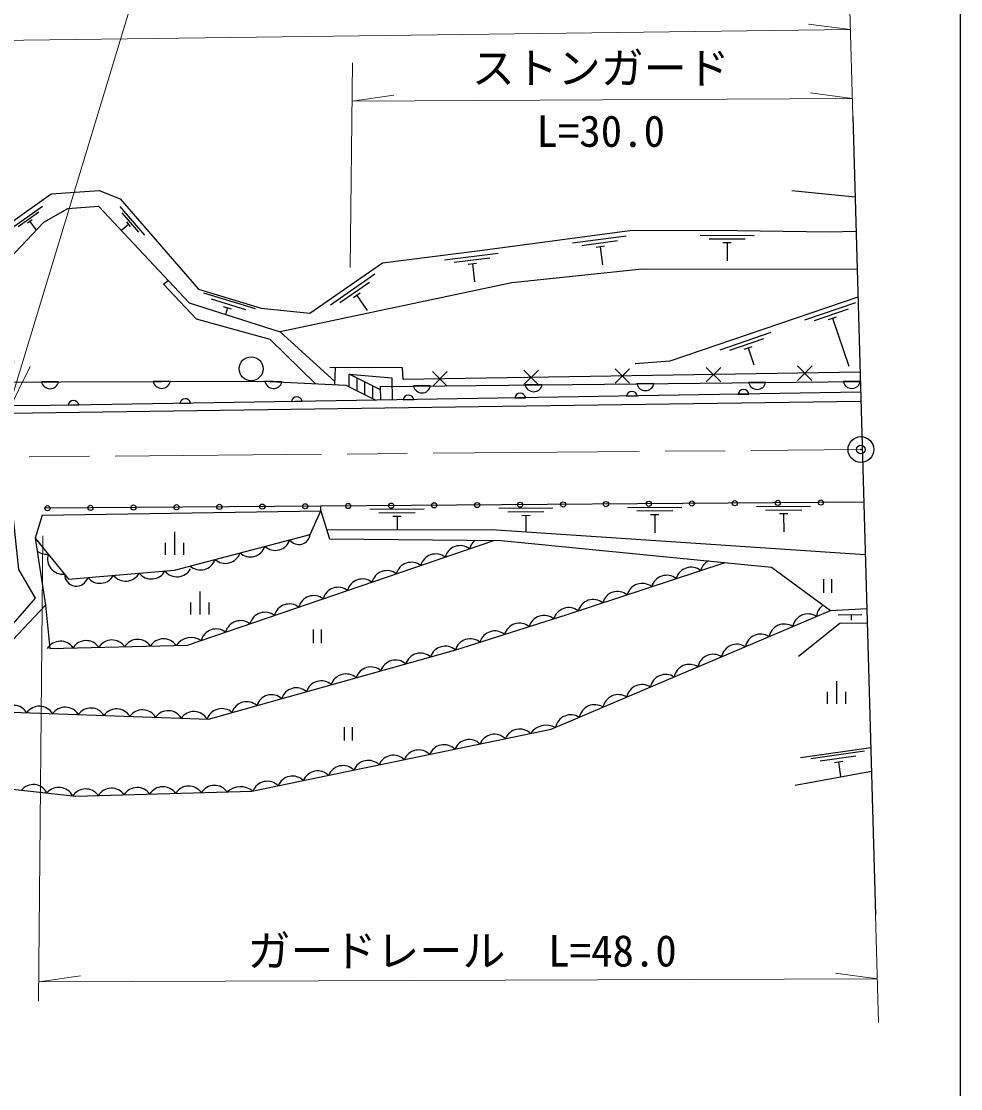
# Model space of a CAD drawing. Units: millimetres, scale not verified. Extents: x 40000 to 680000, y 20000 to 380000.
# Drawn here: x 524342 to 579000, y 249888 to 311995 of the extents above; entities that cross this region are included whole.
import ezdxf
from ezdxf.enums import TextEntityAlignment as Align

# ---------------------------------------------------------------- set-up
doc = ezdxf.new("R2010")
doc.units = ezdxf.units.MM
doc.header["$LTSCALE"] = 1000
doc.header["$PDMODE"] = 32
doc.header["$PDSIZE"] = 500
doc.linetypes.add('CHAIN', pattern=[18.5, 12, -1.5, 3.5, -1.5])
for name, color, linetype, lineweight in [('M-BGD', 7, 'Continuous', 25), ('M-BMK', 2, 'CHAIN', 13), ('M-BMK-OTRS', 5, 'Continuous', 25), ('M-BMK-SRVR', 3, 'Continuous', 25), ('M-STR-HTXT', 7, 'Continuous', 13), ('M-TTL-BAND', 7, 'Continuous', 25)]:
    doc.layers.add(name, color=color, linetype=linetype, lineweight=lineweight)
doc.layers.add('M-OTRS', color=6, linetype='Continuous')
doc.styles.add('ＭＳ ゴシック', font='')
doc.styles.get('ＭＳ ゴシック').set_extended_font_data('MS Gothic')

# ---------------------------------------------------------------- blocks, each defined once
blk = doc.blocks.new('open_arrow')
at = {"color": 0, "linetype": 'Continuous', "lineweight": -2}
blk.add_lwpolyline([(7.5, 1.25), (0, 0), (7.5, -1.25)], dxfattribs=at)

msp = doc.modelspace()

# ---------------------------------------------------------------- linework, layer by layer
at = {"layer": 'M-BGD'}
for p, q in [((572855, 301757), (569171, 302131)), ((525567, 301226), (523769, 299950)), ((531532, 299555), (530087, 301221)), ((525353, 300894), (524154, 300043)), ((531180, 299736), (530217, 300847)), ((524978, 300448), (524699, 300249)), ((524839, 300348), (525203, 299835)), ((530587, 300195), (530161, 299826)), ((530700, 300066), (530475, 300325)), ((559531, 299497), (556409, 299079)), ((566987, 299523), (563837, 299534)), ((559039, 299220), (556957, 298941)), ((558269, 298905), (557783, 298840)), ((558026, 298872), (558165, 297831)), ((566461, 299315), (564361, 299322)), ((565655, 299108), (565165, 299110)), ((565410, 299109), (565406, 298059)), ((552096, 298495), (548971, 298101)), ((551602, 298221), (549518, 297959)), ((550829, 297912), (550343, 297851)), ((550586, 297882), (550718, 296840)), ((544916, 297279), (542327, 295484)), ((544604, 296807), (542878, 295611)), ((537973, 295257), (534960, 296176)), ((537410, 295209), (535401, 295822)), ((544062, 296176), (543660, 295897)), ((543861, 296036), (544459, 295173)), ((569924, 294617), (572906, 295632)), ((536579, 295243), (536110, 295386)), ((536344, 295315), (536231, 294942)), ((570488, 294587), (572477, 295264)), ((571318, 294648), (571782, 294806)), ((571550, 294727), (572500, 291934)), ((565001, 292887), (567983, 293902)), ((565565, 292858), (567553, 293534)), ((566395, 292918), (566859, 293076)), ((566627, 292997), (566965, 292003)), ((570347, 291097), (569501, 291943)), ((569509, 291102), (570350, 291943)), ((542611, 291859), (542573, 290853)), ((545250, 290545), (543417, 291459)), ((549119, 290770), (548273, 291616)), ((548280, 290775), (549121, 291616)), ((554428, 290853), (553583, 291699)), ((553590, 290858), (554431, 291699)), ((559733, 290933), (558888, 291779)), ((558895, 290938), (559736, 291779)), ((558983, 291355), (558982, 291356)), ((558983, 291355), (558983, 291356)), ((565037, 291014), (564191, 291860)), ((564199, 291019), (565040, 291860)), ((526506, 291026), (525515, 291023)), ((533006, 291047), (532015, 291044)), ((539505, 291009), (538515, 291059)), ((543867, 291235), (543867, 290500)), ((544317, 291010), (544317, 290275)), ((544767, 290786), (544767, 290051)), ((548153, 290786), (547162, 290776)), ((554653, 290853), (553662, 290843)), ((561152, 290921), (560162, 290910)), ((567652, 290988), (566661, 290978)), ((573161, 291045), (572170, 291035)), ((553056, 290086), (553682, 290096)), ((559555, 290193), (560181, 290203)), ((566054, 290299), (566680, 290310)), ((527059, 289665), (527685, 289675)), ((533558, 289770), (534184, 289780)), ((540058, 289874), (540683, 289884)), ((546557, 289979), (547183, 289990)), ((525555, 283254), (541763, 283504)), ((547773, 283608), (544623, 283585)), ((547249, 283394), (545149, 283379)), ((555272, 283662), (552123, 283639)), ((554749, 283448), (552649, 283433)), ((553946, 283232), (553456, 283229)), ((553701, 283230), (553707, 282280)), ((562772, 283715), (559622, 283693)), ((562249, 283502), (560149, 283487)), ((561445, 283286), (560955, 283282)), ((561200, 283284), (561208, 282234)), ((570272, 283769), (567122, 283747)), ((569749, 283555), (567649, 283540)), ((568945, 283340), (568455, 283336)), ((568700, 283338), (568708, 282288)), ((546446, 283178), (545956, 283175)), ((546201, 283176), (546208, 282399)), ((533269, 280957), (533269, 282285)), ((532736, 280957), (532736, 281654)), ((533803, 280957), (533803, 281654)), ((571025, 279526), (571025, 278743)), ((571491, 279526), (571491, 278743)), ((534740, 277483), (534740, 278812)), ((534207, 277483), (534207, 278180)), ((535273, 277483), (535273, 278180)), ((571879, 277454), (573258, 277482)), ((572651, 277158), (572645, 277470)), ((541329, 276600), (541329, 275817)), ((541795, 276600), (541795, 275817)), ((571793, 272278), (571793, 273607)), ((571260, 272278), (571260, 272975)), ((572326, 272278), (572326, 272975)), ((543123, 270924), (543123, 270142)), ((543590, 270924), (543590, 270142)), ((569684, 269152), (573770, 269741)), ((573397, 269525), (570278, 269087)), ((572907, 269244), (570827, 268952)), ((572139, 268924), (571654, 268856)), ((569371, 267542), (573809, 268357)), ((571896, 268890), (572013, 268056))]:
    msp.add_line(p, q, dxfattribs=at)
for points in [[(509716, 292868), (510540, 292930), (514849, 294515), (518122, 295058), (520794, 296630), (521350, 297006), (523270, 299788), (523844, 300374), (526068, 301954), (528877, 302160), (530096, 301674), (534657, 296410), (538295, 295301), (541127, 295021), (545354, 297951), (551174, 298684), (559889, 299851), (566004, 299830), (571340, 299744), (572911, 299788)], [(507479, 291586), (510782, 292237), (513849, 292944), (518010, 294245), (520637, 295039), (525656, 300311), (527050, 301105), (528833, 301245), (534100, 295617), (539412, 293934), (542581, 291029)], [(378470, 300468), (389325, 294643), (395613, 292784), (405929, 291024), (410918, 290400), (421420, 289322), (428006, 289179), (452083, 289262), (479597, 289118), (523607, 289191), (552341, 289594), (573194, 289897)], [(572975, 297561), (560476, 297580), (552891, 296777), (539412, 293934)], [(541466, 290909), (538819, 293488), (534540, 294655), (532606, 296695), (532880, 296920)], [(573021, 295936), (562081, 292214), (560069, 292072)], [(573179, 290416), (545027, 289954), (526045, 289649), (500110, 289559), (473535, 289661), (466283, 289884), (465560, 292370), (457450, 293813), (456044, 293667)], [(468656, 289811), (468706, 291474), (483617, 291589), (496877, 291503), (507855, 291589), (514844, 290988), (538406, 291065), (543225, 290820), (544964, 289953)], [(573146, 291572), (546567, 291159), (546516, 291840), (542297, 291860)], [(543417, 290724), (543417, 291459), (545898, 291245), (545919, 289969)], [(545260, 289958), (545247, 290756), (573161, 291045)], [(573362, 284010), (541761, 283783), (525682, 283664)], [(457852, 272139), (454146, 278124), (450406, 282997), (461653, 283074), (477753, 283114), (496602, 283306), (514861, 283578), (523817, 283616), (524171, 280096), (525143, 278422), (522660, 275591), (520296, 273871), (520190, 272490), (519681, 271847), (519247, 267630)], [(525555, 283254), (525141, 281924), (527089, 279542), (533245, 280059), (541143, 282131), (541763, 283504), (541761, 283783)], [(541763, 283504), (542270, 281886), (552270, 281780), (567988, 280243), (571422, 277705)], [(573449, 280959), (551706, 282414), (542113, 282388)], [(525141, 281924), (525745, 278014), (525993, 275510), (534009, 275692), (551839, 281785)], [(521033, 271886), (535226, 271398), (549624, 275423), (556039, 277454), (565295, 280506)], [(525745, 278014), (522866, 274972), (521073, 273718), (521033, 271886), (520409, 271283), (520111, 267726), (527516, 266910), (537751, 267194), (555179, 270801), (571422, 277705), (573539, 277828)], [(573563, 276972), (571970, 276962), (569572, 275032)]]:
    msp.add_lwpolyline(points, dxfattribs=at)
for centre, radius in [((537713, 291776), 700), ((528363, 283684), 150), ((530863, 283703), 150), ((533363, 283721), 150), ((535863, 283740), 150), ((538363, 283758), 150), ((540863, 283776), 150), ((543363, 283795), 150), ((545863, 283812), 150), ((548363, 283830), 150), ((550863, 283848), 150), ((553363, 283866), 150), ((555863, 283884), 150), ((558362, 283902), 150), ((560862, 283920), 150), ((563362, 283938), 150), ((565862, 283956), 150), ((568362, 283974), 150), ((570862, 283992), 150), ((525863, 283666), 150)]:
    msp.add_circle(centre, radius, dxfattribs=at)
for centre, radius, start, end in [((526010, 291122), 505, 191.35748, 349.01567), ((532510, 291143), 505, 191.35748, 349.01567), ((539015, 291132), 505, 188.26284, 345.92103), ((547657, 290879), 505, 191.76462, 349.42281), ((554156, 290946), 505, 191.76462, 349.42281), ((560656, 291013), 505, 191.76462, 349.42281), ((567156, 291081), 505, 191.76462, 349.42281), ((572665, 291138), 505, 191.76462, 349.42281), ((540371, 289825), 318, 10.81176, 171.02949), ((546871, 289930), 318, 10.83142, 171.04915), ((553370, 290036), 318, 10.83142, 171.04915), ((559869, 290143), 318, 10.83142, 171.04915), ((566368, 290250), 318, 10.83142, 171.04915), ((527373, 289616), 318, 10.81176, 171.02949), ((533872, 289720), 318, 10.81176, 171.02949), ((540497, 282199), 649, 215.38614, 354.01192), ((537666, 281730), 898, 228.10457, 341.29349), ((539117, 282111), 898, 228.10457, 341.29349), ((549870, 280589), 898, 52.27138, 165.4603), ((551289, 281074), 898, 126.51294, 165.4603), ((525812, 281884), 898, 231.75413, 275.87174), ((526762, 280723), 898, 162.68281, 275.87174), ((536215, 281350), 898, 228.10457, 341.29349), ((548450, 280104), 898, 52.27138, 165.4603), ((533403, 280569), 898, 218.21452, 331.40344), ((534764, 280969), 898, 228.10457, 341.29349), ((547031, 279619), 898, 52.27138, 165.4603), ((563313, 279332), 898, 51.65796, 164.84689), ((564737, 279801), 898, 117.16638, 164.84689), ((527546, 279821), 692, 179.27616, 344.51982), ((528919, 280192), 898, 218.21452, 331.40344), ((530414, 280318), 898, 218.21452, 331.40344), ((531909, 280443), 898, 218.21452, 331.40344), ((544192, 278649), 898, 52.27138, 165.4603), ((545612, 279134), 898, 52.27138, 165.4603), ((561888, 278862), 898, 51.65796, 164.84689), ((542773, 278164), 898, 52.27138, 165.4603), ((560464, 278392), 898, 51.65796, 164.84689), ((541353, 277679), 898, 52.27138, 165.4603), ((557615, 277452), 898, 51.65796, 164.84689), ((559039, 277922), 898, 51.65796, 164.84689), ((539934, 277194), 898, 52.27138, 165.4603), ((556190, 276983), 898, 51.65796, 164.84689), ((571384, 277338), 772, 119.18897, 178.26225), ((537095, 276224), 898, 52.27138, 165.4603), ((538514, 276709), 898, 52.27138, 165.4603), ((554755, 276528), 898, 50.96798, 164.1569), ((570116, 276613), 898, 56.43485, 169.62378), ((535676, 275739), 898, 52.27138, 165.4603), ((551894, 275623), 898, 50.96798, 164.1569), ((553324, 276076), 898, 50.96798, 164.1569), ((568735, 276026), 898, 56.43485, 169.62378), ((526614, 275029), 898, 34.70868, 147.8976), ((528114, 275063), 898, 34.70868, 147.8976), ((529614, 275098), 898, 34.70868, 147.8976), ((531113, 275132), 898, 34.70868, 147.8976), ((532613, 275166), 898, 34.70868, 147.8976), ((534226, 275074), 1063, 56.94979, 145.38724), ((550464, 275170), 898, 50.96798, 164.1569), ((567355, 275439), 898, 56.43485, 169.62378), ((547566, 274334), 898, 49.02406, 162.21299), ((549011, 274738), 898, 49.02406, 162.21299), ((564594, 274266), 898, 56.43485, 169.62378), ((565974, 274852), 898, 56.43485, 169.62378), ((546121, 273930), 898, 49.02406, 162.21299), ((563213, 273679), 898, 56.43485, 169.62378), ((543232, 273123), 898, 49.02406, 162.21299), ((544677, 273527), 898, 49.02406, 162.21299), ((561833, 273092), 898, 56.43485, 169.62378), ((541788, 272719), 898, 49.02406, 162.21299), ((560452, 272505), 898, 56.43485, 169.62378), ((538898, 271911), 898, 49.02406, 162.21299), ((540343, 272315), 898, 49.02406, 162.21299), ((559072, 271918), 898, 56.43485, 169.62378), ((523891, 271293), 898, 31.43603, 144.62495), ((525390, 271242), 898, 31.43603, 144.62495), ((526889, 271190), 898, 31.43603, 144.62495), ((528388, 271138), 898, 31.43603, 144.62495), ((537454, 271507), 898, 49.02406, 162.21299), ((557692, 271331), 898, 56.43485, 169.62378), ((529887, 271087), 898, 31.43603, 144.62495), ((531386, 271035), 898, 31.43603, 144.62495), ((532885, 270984), 898, 31.43603, 144.62495), ((534384, 270932), 898, 31.43603, 144.62495), ((536006, 271091), 910, 49.40907, 160.08385), ((556311, 270745), 898, 56.43485, 169.62378), ((553340, 269915), 898, 45.09893, 158.28786), ((554906, 269890), 1143, 62.85063, 144.60065), ((550402, 269307), 898, 45.09893, 158.28786), ((551871, 269611), 898, 45.09893, 158.28786), ((547465, 268699), 898, 45.09893, 158.28786), ((548934, 269003), 898, 45.09893, 158.28786), ((544527, 268091), 898, 45.09893, 158.28786), ((545996, 268395), 898, 45.09893, 158.28786), ((541589, 267483), 898, 45.09893, 158.28786), ((543058, 267787), 898, 45.09893, 158.28786), ((538652, 266875), 898, 45.09893, 158.28786), ((540120, 267179), 898, 45.09893, 158.28786), ((525033, 266686), 898, 27.12198, 140.3109), ((526524, 266522), 898, 27.12198, 140.3109), ((528086, 266431), 898, 34.99275, 148.18167), ((529585, 266473), 898, 34.99275, 148.18167), ((531084, 266514), 898, 34.99275, 148.18167), ((532584, 266556), 898, 34.99275, 148.18167), ((534083, 266597), 898, 34.99275, 148.18167), ((535583, 266639), 898, 34.99275, 148.18167), ((537099, 266292), 1163, 51.91805, 132.15301)]:
    msp.add_arc(centre, radius, start, end, dxfattribs=at)
at = {"layer": 'M-BMK'}
msp.add_lwpolyline([(377301, 297344), (383728, 294359), (388094, 292428), (392860, 290754), (397284, 289414), (401118, 288504), (405554, 287530), (410884, 286572), (417275, 285958), (422162, 285700), (424387, 285662), (474305, 286210), (573195, 287078)], dxfattribs=at)
at = {"layer": 'M-BMK-OTRS'}
msp.add_line((572721, 306457), (574048, 260002), dxfattribs=at)
at = {"layer": 'M-BMK-SRVR'}
msp.add_circle((573195, 287078), 750, dxfattribs=at)
msp.add_circle((573195, 287078), 750, dxfattribs=at)
at = {"layer": 'M-OTRS'}
msp.add_point((573195, 287078), dxfattribs=at)
at = {"layer": 'M-STR-HTXT'}
for p, q in [((572359, 319115), (572721, 306457)), ((572576, 311521), (570141, 311832)), ((468860, 310191), (572576, 311521)), ((543608, 309586), (543475, 297679)), ((543583, 307348), (546013, 307703)), ((543583, 307348), (572691, 307503)), ((572691, 307503), (570258, 307831)), ((525600, 282058), (525349, 254978)), ((574048, 260002), (574223, 253746)), ((574152, 256284), (571720, 256617)), ((525360, 256095), (527790, 256446)), ((574152, 256284), (525360, 256095))]:
    msp.add_line(p, q, dxfattribs=at)
msp.add_lwpolyline([(523508, 289191), (533222, 321209), (572114, 321209)], dxfattribs=at)
at = {"layer": 'M-TTL-BAND'}
msp.add_line((579000, 20000), (579000, 370000), dxfattribs=at)

# ---------------------------------------------------------------- block references
at = {"layer": 'M-STR-HTXT', "xscale": 400, "yscale": 400, "rotation": 73.1}
msp.add_blockref('open_arrow', (523508, 289191), dxfattribs=at)

# ---------------------------------------------------------------- texts
at = {"layer": 'M-STR-HTXT', "style": 'ＭＳ ゴシック'}
for s, p in [('ストンガード', (558057, 307809)), ('L=30.0', (558057, 304142)), ('ガードレール  L=48.0', (549993, 256446))]:
    msp.add_text(s, height=1833, dxfattribs=at).set_placement(p, align=Align.BOTTOM_CENTER)

doc.saveas('drawing.dxf')
